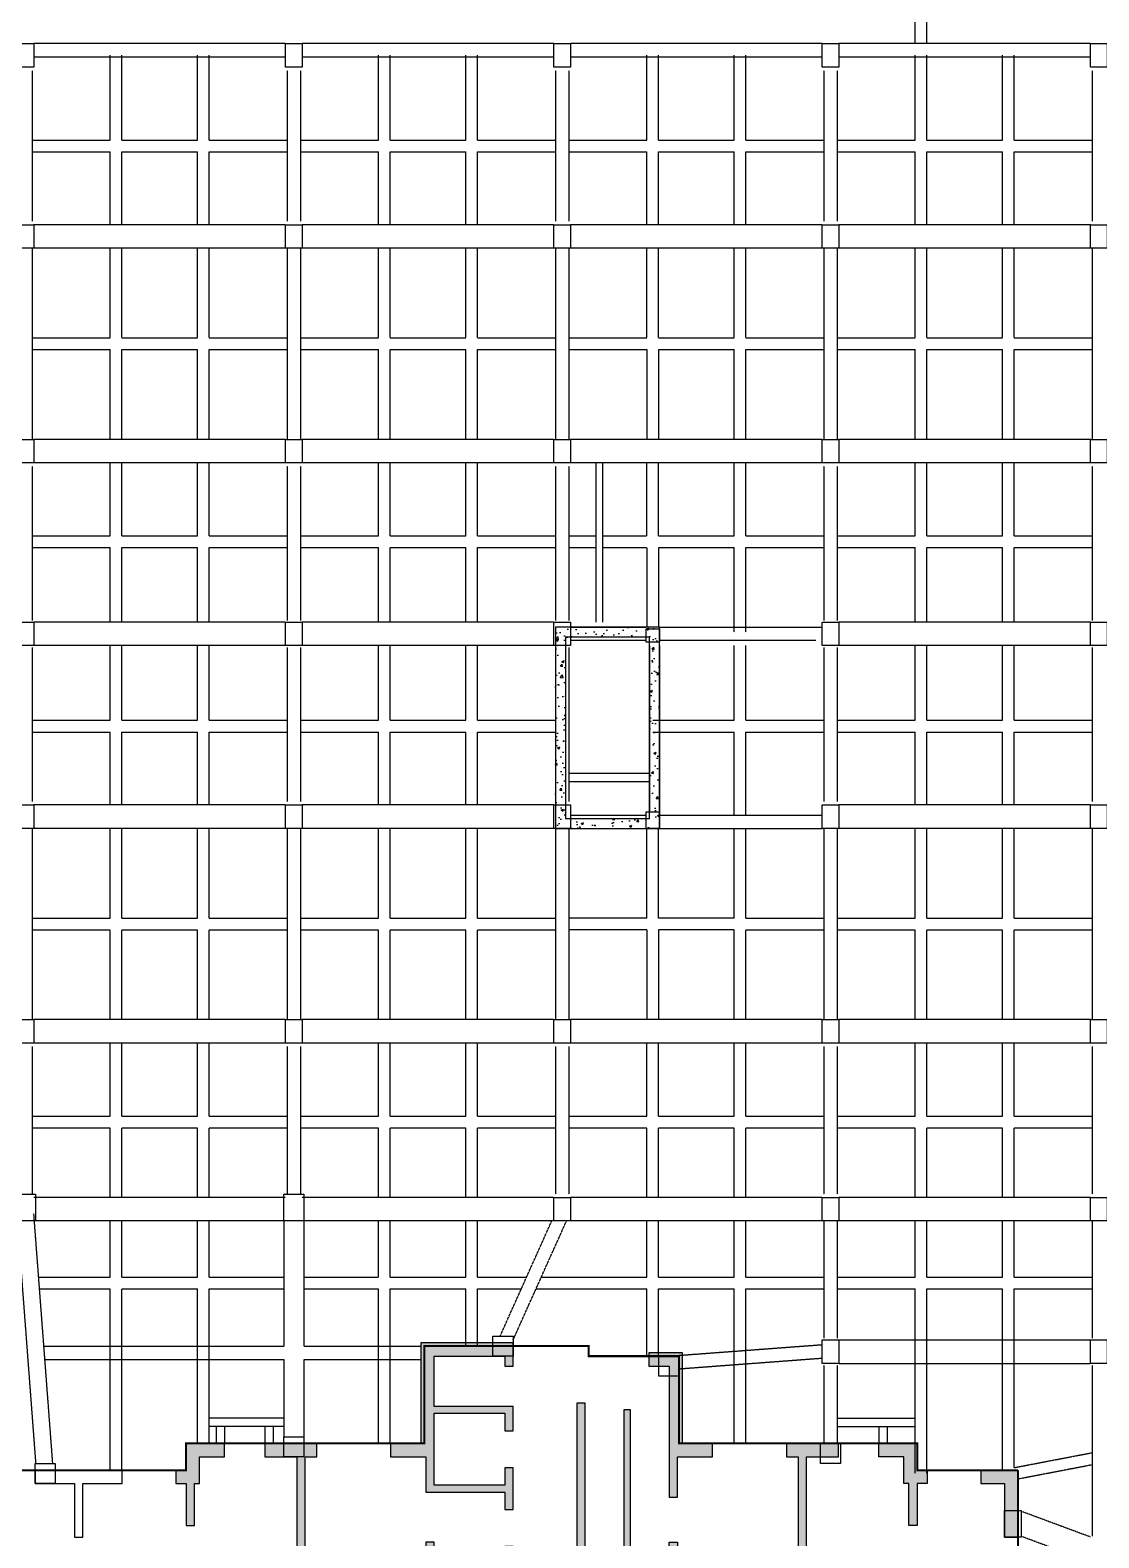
# Model space of a CAD drawing. Extents: x -1348811 to 123514, y -640545 to 749356.
# Drawn here: x -404672 to -372811, y -173609 to -128659 of the extents above; entities that cross this region are included whole.
import ezdxf

# ---------------------------------------------------------------- set-up
doc = ezdxf.new("R2010")
doc.units = 0
doc.header["$LTSCALE"] = 10
doc.header["$MEASUREMENT"] = 0
doc.linetypes.add('DASHED2', pattern=[0.375, 0.25, -0.125])
doc.linetypes.add('常规', pattern=[20, 10, 0, 10])
for name, color, linetype in [('BEAM', 4, 'DASHED2'), ('BEAM_SE', 144, 'DASHED2'), ('COLU', 1, 'CONTINUOUS'), ('cx', 60, 'CONTINUOUS'), ('dxsqt', 1, 'CONTINUOUS'), ('jlq', 1, 'CONTINUOUS'), ('PUB_HATCH', 9, 'CONTINUOUS'), ('WALL_HATCH', 9, 'CONTINUOUS')]:
    doc.layers.add(name, color=color, linetype=linetype)
doc.layers.add('RD-Line', color=2, linetype='常规', lineweight=0)

# ---------------------------------------------------------------- blocks, each defined once
blk = doc.blocks.new('D-JG--1F')
at = {"layer": 'PUB_HATCH'}
h = blk.add_hatch(color=256, dxfattribs=at)
h.paths.add_polyline_path([(21450, -10000), (19050, -10000), (19050, -10400), (18800, -10400), (18800, -9750), (21450, -9750)])
h.paths.add_polyline_path([(30950, -400), (30950, 300), (28200, 300), (28200, -2700), (27300, -2700), (27300, -3100), (28350, -3100), (28350, -4150), (30700, -4150), (30700, -4675), (30950, -4675), (30950, -3425), (30700, -3425), (30700, -3950), (28600, -3950), (28600, -1800), (30700, -1800), (30700, -2325), (30950, -2325), (30950, -1600), (28600, -1600), (28600, -100), (30700, -100), (30700, -400)])
h.paths.add_polyline_path([(35600, -7600), (35600, -7400), (34450, -7400), (34450, -7600), (32900, -7600), (32900, -7400), (34250, -7400), (34250, -7200), (35600, -7200), (35600, -5650), (35850, -5650), (35850, -7350), (37600, -7350), (37600, -7600)])
h.paths.add_polyline_path([(24750, -3100), (25100, -3100), (25100, -2700), (23550, -2700), (23550, -3100), (24500, -3100), (24500, -5850), (24750, -5850)])
h.paths.add_polyline_path([(39100, -2700), (39100, -3100), (39450, -3100), (39450, -5850), (39700, -5850), (39700, -3100), (40650, -3100), (40650, -2700)])
h.paths.add_polyline_path([(37650, -8850), (37650, -10000), (37400, -10000), (37400, -9100), (34750, -9100), (34750, -9500), (34500, -9500), (34500, -9100), (32900, -9100), (32900, -8850)])
h.paths.add_polyline_path([(42750, -7350), (46000, -7350), (46000, -8250), (45600, -8250), (45600, -7600), (43000, -7600), (43000, -8000), (42750, -8000)])
h.paths.add_polyline_path([(19800, -14100), (19050, -14100), (19050, -12850), (18800, -12850), (18800, -14500), (19800, -14500)])
h.paths.add_polyline_path([(22625, -14100), (23000, -14100), (23000, -14500), (21600, -14500), (21600, -14100), (22375, -14100), (22375, -12200), (22625, -12200)])
h.paths.add_polyline_path([(26800, -14500), (26200, -14500), (26200, -14100), (26550, -14100), (26550, -11900), (26800, -11900)])
h.paths.add_polyline_path([(22625, -11000), (22375, -11000), (22375, -8850), (22625, -8850)])
h.paths.add_polyline_path([(29100, -17100), (29100, -17500), (28100, -17500), (28100, -15750), (28500, -15750), (28500, -17100)])
h.paths.add_polyline_path([(32300, -17100), (31900, -17100), (31900, -15750), (31650, -15750), (31650, -17100), (30900, -17100), (30900, -17500), (32300, -17500)])
h.paths.add_polyline_path([(35800, -17500), (35100, -17500), (35100, -17100), (35400, -17100), (35400, -13350), (34500, -13350), (34500, -13100), (35800, -13100)])
h.paths.add_polyline_path([(28100, -14500), (28500, -14500), (28500, -13350), (30750, -13350), (30750, -13100), (28100, -13100)])
h.paths.add_polyline_path([(26800, -10000), (26800, -9100), (30800, -9100), (30800, -8850), (26550, -8850), (26550, -10000)])
h.paths.add_polyline_path([(28350, -5650), (28350, -7350), (26600, -7350), (26600, -7600), (28600, -7600), (28600, -6500), (30950, -6500), (30950, -6500), (30950, -5775), (30700, -5775), (30700, -6300), (28600, -6300), (28600, -5650)])
h.paths.add_polyline_path([(33100, -1500), (32850, -1500), (32850, -6400), (33100, -6400)])
h.paths.add_polyline_path([(35600, -400), (35600, -4300), (35850, -4300), (35850, -3100), (36900, -3100), (36900, -2700), (36000, -2700), (36000, 0), (35000, 0), (35000, -400)])
h.paths.add_polyline_path([(38000, -14100), (37650, -14100), (37650, -12200), (37400, -12200), (37400, -14500), (38000, -14500)])
h.paths.add_polyline_path([(41575, -8850), (41575, -11000), (41825, -11000), (41825, -8850)])
h.paths.add_polyline_path([(42600, -14100), (42600, -14500), (41200, -14500), (41200, -14100), (41575, -14100), (41575, -12200), (41825, -12200), (41825, -14100)])
h.paths.add_polyline_path([(45000, -14100), (45000, -12850), (45400, -12850), (45400, -14500), (44400, -14500), (44400, -14100)])
h.paths.add_polyline_path([(45600, -9150), (45600, -9600), (45000, -9600), (45000, -10000), (45000, -10000), (45000, -11450), (45400, -11450), (45400, -10000), (46000, -10000), (46000, -9150)])
h.paths.add_polyline_path([(45600, -3900), (45600, -5500), (46000, -5500), (46000, -3500), (44900, -3500), (44900, -3900)])
h.paths.add_polyline_path([(34250, -1700), (34250, -5860), (34450, -5860), (34450, -1700)])
h.paths.add_polyline_path([(34250, -1700), (34250, -5860), (34450, -5860), (34450, -1700)])
h.paths.add_polyline_path([(14550, -7350), (21450, -7350), (21450, -8000), (21200, -8000), (21200, -7600), (18125, -7600), (18125, -10000), (17875, -10000), (17875, -7600), (14800, -7600), (14800, -8000), (14550, -8000)])
h.paths.add_polyline_path([(14550, -10000), (16950, -10000), (16950, -10400), (17200, -10400), (17200, -9750), (14550, -9750)])
h.paths.add_polyline_path([(5050, -400), (5050, 300), (7800, 300), (7800, -2700), (8700, -2700), (8700, -3100), (7650, -3100), (7650, -4150), (5300, -4150), (5300, -4675), (5050, -4675), (5050, -3425), (5300, -3425), (5300, -3950), (7400, -3950), (7400, -1800), (5300, -1800), (5300, -2325), (5050, -2325), (5050, -1600), (7400, -1600), (7400, -100), (5300, -100), (5300, -400)])
h.paths.add_polyline_path([(400, -7600), (400, -7400), (1550, -7400), (1550, -7600), (3100, -7600), (3100, -7400), (1750, -7400), (1750, -7200), (400, -7200), (400, -5650), (150, -5650), (150, -7350), (-1600, -7350), (-1600, -7600)])
h.paths.add_polyline_path([(11250, -3100), (10900, -3100), (10900, -2700), (12450, -2700), (12450, -3100), (11500, -3100), (11500, -5850), (11250, -5850)])
h.paths.add_polyline_path([(-3100, -2700), (-3100, -3100), (-3450, -3100), (-3450, -5850), (-3700, -5850), (-3700, -3100), (-4650, -3100), (-4650, -2700)])
h.paths.add_polyline_path([(-1650, -8850), (-1650, -10000), (-1400, -10000), (-1400, -9100), (1250, -9100), (1250, -9500), (1500, -9500), (1500, -9100), (3100, -9100), (3100, -8850)])
h.paths.add_polyline_path([(-6750, -7350), (-10000, -7350), (-10000, -8250), (-9600, -8250), (-9600, -7600), (-7000, -7600), (-7000, -8000), (-6750, -8000)])
h.paths.add_polyline_path([(16200, -14100), (16950, -14100), (16950, -12850), (17200, -12850), (17200, -14500), (16200, -14500)])
h.paths.add_polyline_path([(13375, -14100), (13000, -14100), (13000, -14500), (14400, -14500), (14400, -14100), (13625, -14100), (13625, -12200), (13375, -12200)])
h.paths.add_polyline_path([(9200, -14500), (9800, -14500), (9800, -14100), (9450, -14100), (9450, -11900), (9200, -11900)])
h.paths.add_polyline_path([(13375, -11000), (13625, -11000), (13625, -8850), (13375, -8850)])
h.paths.add_polyline_path([(6900, -17100), (6900, -17500), (7900, -17500), (7900, -15750), (7500, -15750), (7500, -17100)])
h.paths.add_polyline_path([(3700, -17100), (4100, -17100), (4100, -15750), (4350, -15750), (4350, -17100), (5100, -17100), (5100, -17500), (3700, -17500)])
h.paths.add_polyline_path([(200, -17500), (900, -17500), (900, -17100), (600, -17100), (600, -13350), (1500, -13350), (1500, -13100), (200, -13100)])
h.paths.add_polyline_path([(7900, -14500), (7500, -14500), (7500, -13350), (5250, -13350), (5250, -13100), (7900, -13100)])
h.paths.add_polyline_path([(9200, -10000), (9200, -9100), (5200, -9100), (5200, -8850), (9450, -8850), (9450, -10000)])
h.paths.add_polyline_path([(7650, -5650), (7650, -7350), (9400, -7350), (9400, -7600), (7400, -7600), (7400, -6500), (5050, -6500), (5050, -6500), (5050, -5775), (5300, -5775), (5300, -6300), (7400, -6300), (7400, -5650)])
h.paths.add_polyline_path([(2900, -1500), (3150, -1500), (3150, -6400), (2900, -6400)])
h.paths.add_polyline_path([(400, -400), (400, -4300), (150, -4300), (150, -3100), (-900, -3100), (-900, -2700), (0, -2700), (0, 0), (1000, 0), (1000, -400)])
h.paths.add_polyline_path([(-2000, -14100), (-1650, -14100), (-1650, -12200), (-1400, -12200), (-1400, -14500), (-2000, -14500)])
h.paths.add_polyline_path([(-5575, -8850), (-5575, -11000), (-5825, -11000), (-5825, -8850)])
h.paths.add_polyline_path([(-6600, -14100), (-6600, -14500), (-5200, -14500), (-5200, -14100), (-5575, -14100), (-5575, -12200), (-5825, -12200), (-5825, -14100)])
h.paths.add_polyline_path([(-9000, -14100), (-9000, -12850), (-9400, -12850), (-9400, -14500), (-8400, -14500), (-8400, -14100)])
h.paths.add_polyline_path([(-9600, -9150), (-9600, -9600), (-9000, -9600), (-9000, -10000), (-9000, -10000), (-9000, -11450), (-9400, -11450), (-9400, -10000), (-10000, -10000), (-10000, -9150)])
h.paths.add_polyline_path([(-9600, -3900), (-9600, -5500), (-10000, -5500), (-10000, -3500), (-8900, -3500), (-8900, -3900)])
h.paths.add_polyline_path([(1750, -1700), (1750, -5860), (1550, -5860), (1550, -1700)])
h.paths.add_polyline_path([(1750, -1700), (1750, -5860), (1550, -5860), (1550, -1700)])
edge = h.paths.add_edge_path(flags=17)
edge.add_line((17875, -5500), (18125, -5500))
edge.add_line((18125, -5500), (18125, -3900))
edge.add_line((18125, -3900), (19300, -3900))
edge.add_line((19300, -3900), (19300, -3500))
edge.add_line((19300, -3500), (16700, -3500))
edge.add_line((16700, -3500), (16700, -3900))
edge.add_line((16700, -3900), (17875, -3900))
edge.add_line((17875, -3900), (17875, -5500))
edge.add_line((17875, -5500), (18125, -5500))
h.paths.add_polyline_path([(17875, -5500), (18125, -5500), (18125, -3900), (19300, -3900), (19300, -3500), (16700, -3500), (16700, -3900), (17875, -3900)], flags=17)
edge = h.paths.add_edge_path()
edge.add_line((21600, -3100), (22350, -3100))
edge.add_line((22350, -3100), (22350, -2700))
edge.add_line((22350, -2700), (21200, -2700))
edge.add_line((21200, -2700), (21200, -3500))
edge.add_line((21200, -3500), (20900, -3500))
edge.add_line((20900, -3500), (20900, -3900))
edge.add_line((20900, -3900), (21200, -3900))
edge.add_line((21200, -3900), (21200, -5150))
edge.add_line((21200, -5150), (21450, -5150))
edge.add_line((21450, -5150), (21450, -3900))
edge.add_line((21450, -3900), (21600, -3900))
edge.add_line((21600, -3900), (21600, -3100))
edge.add_line((42600, -3100), (41850, -3100))
edge.add_line((41850, -3100), (41850, -2700))
edge.add_line((41850, -2700), (43000, -2700))
edge.add_line((43000, -2700), (43000, -3500))
edge.add_line((43000, -3500), (43300, -3500))
edge.add_line((43300, -3500), (43300, -3900))
edge.add_line((43300, -3900), (43000, -3900))
edge.add_line((43000, -3900), (43000, -5150))
edge.add_line((43000, -5150), (42750, -5150))
edge.add_line((42750, -5150), (42750, -3900))
edge.add_line((42750, -3900), (42600, -3900))
edge.add_line((42600, -3900), (42600, -3100))
edge.add_line((14400, -3100), (13650, -3100))
edge.add_line((13650, -3100), (13650, -2700))
edge.add_line((13650, -2700), (14800, -2700))
edge.add_line((14800, -2700), (14800, -3500))
edge.add_line((14800, -3500), (15100, -3500))
edge.add_line((15100, -3500), (15100, -3900))
edge.add_line((15100, -3900), (14800, -3900))
edge.add_line((14800, -3900), (14800, -5150))
edge.add_line((14800, -5150), (14550, -5150))
edge.add_line((14550, -5150), (14550, -3900))
edge.add_line((14550, -3900), (14400, -3900))
edge.add_line((14400, -3900), (14400, -3100))
edge.add_line((-6600, -3100), (-5850, -3100))
edge.add_line((-5850, -3100), (-5850, -2700))
edge.add_line((-5850, -2700), (-7000, -2700))
edge.add_line((-7000, -2700), (-7000, -3500))
edge.add_line((-7000, -3500), (-7300, -3500))
edge.add_line((-7300, -3500), (-7300, -3900))
edge.add_line((-7300, -3900), (-7000, -3900))
edge.add_line((-7000, -3900), (-7000, -5150))
edge.add_line((-7000, -5150), (-6750, -5150))
edge.add_line((-6750, -5150), (-6750, -3900))
edge.add_line((-6750, -3900), (-6600, -3900))
edge.add_line((-6600, -3900), (-6600, -3100))
for points in [[(1750, -1700), (1550, -1700), (1550, -5860), (1750, -5860)], [(34450, -1700), (34250, -1700), (34250, -5860), (34450, -5860)], [(-5850, -3100), (-5850, -2700), (-7000, -2700), (-7000, -3500), (-7300, -3500), (-7300, -3900), (-7000, -3900), (-7000, -5150), (-6750, -5150), (-6750, -3900), (-6600, -3900), (-6600, -3100)], [(14400, -3900), (14550, -3900), (14550, -5150), (14800, -5150), (14800, -3900), (15100, -3900), (15100, -3500), (14800, -3500), (14800, -2700), (13650, -2700), (13650, -3100), (14400, -3100)], [(22350, -3100), (22350, -2700), (21200, -2700), (21200, -3500), (20900, -3500), (20900, -3900), (21200, -3900), (21200, -5150), (21450, -5150), (21450, -3900), (21600, -3900), (21600, -3100)], [(42600, -3900), (42750, -3900), (42750, -5150), (43000, -5150), (43000, -3900), (43300, -3900), (43300, -3500), (43000, -3500), (43000, -2700), (41850, -2700), (41850, -3100), (42600, -3100)]]:
    blk.add_hatch(color=256, dxfattribs=at).paths.add_polyline_path(points)
at = {"layer": 'dxsqt'}
for points in [[(400, -400), (400, -4300), (150, -4300), (150, -3100), (-900, -3100), (-900, -2700), (0, -2700), (0, 0), (1000, 0), (1000, -400), (400, -400)], [(5050, -400), (5050, 300), (7800, 300), (7800, -2700), (8700, -2700), (8700, -3100), (7650, -3100), (7650, -4150), (5300, -4150), (5300, -4675), (5050, -4675), (5050, -3425), (5300, -3425), (5300, -3950), (7400, -3950), (7400, -1800), (5300, -1800), (5300, -2325), (5050, -2325), (5050, -1600), (7400, -1600), (7400, -100), (5300, -100), (5300, -400), (5050, -400)], [(30950, -400), (30950, 300), (28200, 300), (28200, -2700), (27300, -2700), (27300, -3100), (28350, -3100), (28350, -4150), (30700, -4150), (30700, -4675), (30950, -4675), (30950, -3425), (30700, -3425), (30700, -3950), (28600, -3950), (28600, -1800), (30700, -1800), (30700, -2325), (30950, -2325), (30950, -1600), (28600, -1600), (28600, -100), (30700, -100), (30700, -400), (30950, -400)], [(35600, -400), (35600, -4300), (35850, -4300), (35850, -3100), (36900, -3100), (36900, -2700), (36000, -2700), (36000, 0), (35000, 0), (35000, -400), (35600, -400)], [(-6600, -3100), (-5850, -3100), (-5850, -2700), (-7000, -2700), (-7000, -3500), (-7300, -3500), (-7300, -3900), (-7000, -3900), (-7000, -5150), (-6750, -5150), (-6750, -3900), (-6600, -3900), (-6600, -3100)], [(-3100, -2700), (-3100, -3100), (-3450, -3100), (-3450, -5850), (-3700, -5850), (-3700, -3100), (-4650, -3100), (-4650, -2700), (-3100, -2700)], [(11250, -3100), (10900, -3100), (10900, -2700), (12450, -2700), (12450, -3100), (11500, -3100), (11500, -5850), (11250, -5850), (11250, -3100)], [(14400, -3100), (13650, -3100), (13650, -2700), (14800, -2700), (14800, -3500), (15100, -3500), (15100, -3900), (14800, -3900), (14800, -5150), (14550, -5150), (14550, -3900), (14400, -3900), (14400, -3100)], [(21600, -3100), (22350, -3100), (22350, -2700), (21200, -2700), (21200, -3500), (20900, -3500), (20900, -3900), (21200, -3900), (21200, -5150), (21450, -5150), (21450, -3900), (21600, -3900), (21600, -3100)], [(24750, -3100), (25100, -3100), (25100, -2700), (23550, -2700), (23550, -3100), (24500, -3100), (24500, -5850), (24750, -5850), (24750, -3100)], [(39100, -2700), (39100, -3100), (39450, -3100), (39450, -5850), (39700, -5850), (39700, -3100), (40650, -3100), (40650, -2700), (39100, -2700)], [(42600, -3100), (41850, -3100), (41850, -2700), (43000, -2700), (43000, -3500), (43300, -3500), (43300, -3900), (43000, -3900), (43000, -5150), (42750, -5150), (42750, -3900), (42600, -3900), (42600, -3100)], [(-9600, -3900), (-9600, -5500), (-10000, -5500), (-10000, -3500), (-8900, -3500), (-8900, -3900), (-9600, -3900)], [(17875, -5500), (18125, -5500), (18125, -3900), (19300, -3900), (19300, -3500), (16700, -3500), (16700, -3900), (17875, -3900), (17875, -5500), (18125, -5500)], [(45600, -3900), (45600, -5500), (46000, -5500), (46000, -3500), (44900, -3500), (44900, -3900), (45600, -3900)], [(7650, -5650), (7650, -7350), (9400, -7350), (9400, -7600), (7400, -7600), (7400, -6500), (5050, -6500), (5050, -6500), (5050, -6500), (5050, -5775), (5300, -5775), (5300, -6300), (7400, -6300), (7400, -5650), (7650, -5650)], [(28350, -5650), (28350, -7350), (26600, -7350), (26600, -7600), (28600, -7600), (28600, -6500), (30950, -6500), (30950, -6500), (30950, -6500), (30950, -5775), (30700, -5775), (30700, -6300), (28600, -6300), (28600, -5650), (28350, -5650)], [(-6750, -7350), (-10000, -7350), (-10000, -8250), (-9600, -8250), (-9600, -7600), (-7000, -7600), (-7000, -8000), (-6750, -8000), (-6750, -7350)], [(14550, -7350), (21450, -7350), (21450, -8000), (21200, -8000), (21200, -7600), (18125, -7600), (18125, -10000), (17875, -10000), (17875, -7600), (14800, -7600), (14800, -8000), (14550, -8000), (14550, -7350)], [(42750, -7350), (46000, -7350), (46000, -8250), (45600, -8250), (45600, -7600), (43000, -7600), (43000, -8000), (42750, -8000), (42750, -7350)], [(-1650, -8850), (-1650, -10000), (-1400, -10000), (-1400, -9100), (1250, -9100), (1250, -9500), (1500, -9500), (1500, -9100), (3100, -9100), (3100, -8850), (-1650, -8850)], [(37650, -8850), (37650, -10000), (37400, -10000), (37400, -9100), (34750, -9100), (34750, -9500), (34500, -9500), (34500, -9100), (32900, -9100), (32900, -8850), (37650, -8850)], [(-9600, -9150), (-9600, -9600), (-9000, -9600), (-9000, -10000), (-9000, -10000), (-9000, -11450), (-9400, -11450), (-9400, -10000), (-10000, -10000), (-10000, -9150), (-9600, -9150)], [(45600, -9150), (45600, -9600), (45000, -9600), (45000, -10000), (45000, -10000), (45000, -11450), (45400, -11450), (45400, -10000), (46000, -10000), (46000, -9150), (45600, -9150)], [(9200, -14500), (9800, -14500), (9800, -14100), (9450, -14100), (9450, -11900), (9200, -11900), (9200, -14500)], [(26800, -14500), (26200, -14500), (26200, -14100), (26550, -14100), (26550, -11900), (26800, -11900), (26800, -14500)], [(-6600, -14100), (-6600, -14500), (-5200, -14500), (-5200, -14100), (-5575, -14100), (-5575, -12200), (-5825, -12200), (-5825, -14100), (-6600, -14100)], [(13375, -14100), (13000, -14100), (13000, -14500), (14400, -14500), (14400, -14100), (13625, -14100), (13625, -12200), (13375, -12200), (13375, -14100)], [(22625, -14100), (23000, -14100), (23000, -14500), (21600, -14500), (21600, -14100), (22375, -14100), (22375, -12200), (22625, -12200), (22625, -14100)], [(42600, -14100), (42600, -14500), (41200, -14500), (41200, -14100), (41575, -14100), (41575, -12200), (41825, -12200), (41825, -14100), (42600, -14100)], [(-9000, -14100), (-9000, -12850), (-9400, -12850), (-9400, -14500), (-8400, -14500), (-8400, -14100), (-9000, -14100)], [(16200, -14100), (16950, -14100), (16950, -12850), (17200, -12850), (17200, -14500), (16200, -14500), (16200, -14100)], [(19800, -14100), (19050, -14100), (19050, -12850), (18800, -12850), (18800, -14500), (19800, -14500), (19800, -14100)], [(45000, -14100), (45000, -12850), (45400, -12850), (45400, -14500), (44400, -14500), (44400, -14100), (45000, -14100)], [(200, -17500), (900, -17500), (900, -17100), (600, -17100), (600, -13350), (1500, -13350), (1500, -13100), (200, -13100), (200, -17500)], [(7900, -14500), (7500, -14500), (7500, -13350), (5250, -13350), (5250, -13100), (7900, -13100), (7900, -14500)], [(28100, -14500), (28500, -14500), (28500, -13350), (30750, -13350), (30750, -13100), (28100, -13100), (28100, -14500)], [(35800, -17500), (35100, -17500), (35100, -17100), (35400, -17100), (35400, -13350), (34500, -13350), (34500, -13100), (35800, -13100), (35800, -17500)], [(3700, -17100), (4100, -17100), (4100, -15750), (4350, -15750), (4350, -17100), (5100, -17100), (5100, -17500), (3700, -17500), (3700, -17100)], [(6900, -17100), (6900, -17500), (7900, -17500), (7900, -15750), (7500, -15750), (7500, -17100), (6900, -17100)], [(29100, -17100), (29100, -17500), (28100, -17500), (28100, -15750), (28500, -15750), (28500, -17100), (29100, -17100)], [(32300, -17100), (31900, -17100), (31900, -15750), (31650, -15750), (31650, -17100), (30900, -17100), (30900, -17500), (32300, -17500), (32300, -17100)]]:
    blk.add_lwpolyline(points, dxfattribs=at)
for points in [[(1750, -1700), (1750, -5860), (1550, -5860), (1550, -1700)], [(1750, -1700), (1750, -5860), (1550, -5860), (1550, -1700)], [(2900, -1500), (3150, -1500), (3150, -6400), (2900, -6400)], [(33100, -1500), (32850, -1500), (32850, -6400), (33100, -6400)], [(34250, -1700), (34250, -5860), (34450, -5860), (34450, -1700)], [(34250, -1700), (34250, -5860), (34450, -5860), (34450, -1700)], [(400, -7600), (400, -7400), (1550, -7400), (1550, -7600), (3100, -7600), (3100, -7400), (1750, -7400), (1750, -7200), (400, -7200), (400, -5650), (150, -5650), (150, -7350), (-1600, -7350), (-1600, -7600)], [(35600, -7600), (35600, -7400), (34450, -7400), (34450, -7600), (32900, -7600), (32900, -7400), (34250, -7400), (34250, -7200), (35600, -7200), (35600, -5650), (35850, -5650), (35850, -7350), (37600, -7350), (37600, -7600)], [(-5575, -8850), (-5575, -11000), (-5825, -11000), (-5825, -8850)], [(9200, -10000), (9200, -9100), (5200, -9100), (5200, -8850), (9450, -8850), (9450, -10000)], [(13375, -11000), (13625, -11000), (13625, -8850), (13375, -8850)], [(22625, -11000), (22375, -11000), (22375, -8850), (22625, -8850)], [(26800, -10000), (26800, -9100), (30800, -9100), (30800, -8850), (26550, -8850), (26550, -10000)], [(41575, -8850), (41575, -11000), (41825, -11000), (41825, -8850)], [(14550, -10000), (16950, -10000), (16950, -10400), (17200, -10400), (17200, -9750), (14550, -9750)], [(21450, -10000), (19050, -10000), (19050, -10400), (18800, -10400), (18800, -9750), (21450, -9750)], [(-2000, -14100), (-1650, -14100), (-1650, -12200), (-1400, -12200), (-1400, -14500), (-2000, -14500)], [(38000, -14100), (37650, -14100), (37650, -12200), (37400, -12200), (37400, -14500), (38000, -14500)]]:
    blk.add_lwpolyline(points, close=True, dxfattribs=at)
blk = doc.blocks.new('A$C6F315E46')
at = {"layer": 'WALL_HATCH'}
h = blk.add_hatch(dxfattribs=at)
h.set_pattern_fill('AR-CONC', color=256, scale=100, style=0)
h.set_pattern_definition([(50, (348699.9, 69814.5), (717.2602, -62.7521), [75, -825]), (355, (348699.9, 69814.5), (-138.7513, 752.1921), [60, -660]), (100.4514, (348759.65, 69809.3), (578.5094, 689.4395), [63.7402, -701.1421]), (46.1842, (348699.9, 70014.5), (1067.241, -165.519), [112.5, -1237.5]), (96.6356, (348788.8, 70000.7), (934.6627, 974.118), [95.6103, -1051.713]), (351.1842, (348699.9, 70014.5), (934.662, 974.1186), [90, -990]), (21, (348799.9, 69964.5), (596.90705, -402.6189), [75, -825]), (326, (348799.9, 69964.5), (243.3153, 725.15), [60, -660]), (71.4514, (348849.6, 69930.96), (840.2226, 322.5305), [63.7402, -701.1421]), (37.5, (348699.88, 69814.5), (12.15986, 332.89385), [0, -652, 0, -670, 0, -662.5]), (7.5, (348699.88, 69814.5), (263.06954, 394.4117), [0, -382, 0, -637, 0, -252.5]), (327.5, (348476.88, 69814.5), (533.82244, -22.55487), [0, -250, 0, -780, 0, -1035]), (317.5, (348376.9, 69814.5), (583.18617, 100.105), [0, -325, 0, -518, 0, -735])])
h.paths.add_polyline_path([(-21300, 75833), (-24400, 75833), (-24400, 69833), (-21300, 69833)])
h.paths.add_polyline_path([(-21600, 70133), (-24100, 70133), (-24100, 75533), (-21600, 75533)], flags=16)
at = {"layer": 'BEAM'}
for p, q in [((-40000, 92433), (-40000, 87933)), ((-32400, 92433), (-32400, 87933)), ((-32000, 92433), (-32000, 87933)), ((-24400, 92433), (-24400, 87933)), ((-24000, 92433), (-24000, 87933)), ((-16400, 92433), (-16400, 87933)), ((-16000, 92433), (-16000, 87933)), ((-8400, 92433), (-8400, 87933)), ((-32450, 87833), (-39950, 87833)), ((-24450, 87833), (-31950, 87833)), ((-16450, 87833), (-23950, 87833)), ((-8450, 87833), (-15950, 87833)), ((-40000, 87133), (-40000, 81433)), ((-32450, 87133), (-39950, 87133)), ((-32400, 87133), (-32400, 81433)), ((-32000, 87133), (-32000, 81433)), ((-24450, 87133), (-31950, 87133)), ((-24400, 87133), (-24400, 81433)), ((-24000, 87133), (-24000, 81433)), ((-16450, 87133), (-23950, 87133)), ((-16400, 87133), (-16400, 81433)), ((-16000, 87133), (-16000, 81433)), ((-8450, 87133), (-15950, 87133)), ((-8400, 87133), (-8400, 81433)), ((-32450, 81433), (-39950, 81433)), ((-24450, 81433), (-31950, 81433)), ((-16450, 81433), (-23950, 81433)), ((-8450, 81433), (-15950, 81433)), ((-40000, 80633), (-40000, 76033)), ((-32450, 80733), (-39950, 80733)), ((-32400, 80633), (-32400, 76033)), ((-32000, 80633), (-32000, 76033)), ((-24450, 80733), (-31950, 80733)), ((-24400, 80633), (-24400, 76033)), ((-24000, 80633), (-24000, 76033)), ((-16450, 80733), (-23950, 80733)), ((-23200, 80733), (-23200, 75983)), ((-23000, 80733), (-23000, 75983)), ((-16400, 80633), (-16400, 76033)), ((-16000, 80633), (-16000, 76033)), ((-8450, 80733), (-15950, 80733)), ((-8400, 80633), (-8400, 76033)), ((-32450, 75983), (-39950, 75983)), ((-24450, 75983), (-31950, 75983)), ((-8450, 75983), (-15950, 75983)), ((-23950, 75833), (-21700, 75833)), ((-21300, 75833), (-16450, 75833)), ((-40000, 75233), (-40000, 70633)), ((-32450, 75283), (-39950, 75283)), ((-32400, 75233), (-32400, 70633)), ((-32000, 75233), (-32000, 70633)), ((-24450, 75283), (-31950, 75283)), ((-24400, 75233), (-24400, 70633)), ((-24000, 75233), (-24000, 70633)), ((-21700, 75433), (-23950, 75433)), ((-21600, 75283), (-21600, 70333)), ((-16641, 75433), (-21300, 75433)), ((-21300, 75283), (-21300, 70333)), ((-16400, 75233), (-16400, 70633)), ((-16000, 75233), (-16000, 70633)), ((-8450, 75283), (-15950, 75283)), ((-8400, 75233), (-8400, 70633)), ((-24000, 71483), (-21600, 71483)), ((-24000, 71233), (-21600, 71233)), ((-32450, 70533), (-39950, 70533)), ((-24450, 70533), (-31950, 70533)), ((-23950, 70233), (-21700, 70233)), ((-21300, 70233), (-16450, 70233)), ((-8450, 70533), (-15950, 70533)), ((-40000, 69833), (-40000, 64133)), ((-32450, 69833), (-39950, 69833)), ((-32400, 69833), (-32400, 64133)), ((-32000, 69833), (-32000, 64133)), ((-24450, 69833), (-31950, 69833)), ((-24400, 69833), (-24400, 64133)), ((-24000, 69833), (-24000, 64133)), ((-23950, 69833), (-21700, 69833)), ((-21300, 69833), (-16450, 69833)), ((-16400, 69833), (-16400, 64133)), ((-16000, 69833), (-16000, 64133)), ((-8450, 69833), (-15950, 69833)), ((-8400, 69833), (-8400, 64133)), ((-32450, 64133), (-39950, 64133)), ((-24450, 64133), (-31950, 64133)), ((-16450, 64133), (-23950, 64133)), ((-8450, 64133), (-15950, 64133)), ((-32450, 63433), (-39950, 63433)), ((-24450, 63433), (-31950, 63433)), ((-16450, 63433), (-23950, 63433)), ((-8450, 63433), (-15950, 63433)), ((-40000, 63333), (-40000, 58933)), ((-32400, 63333), (-32400, 58933)), ((-32000, 63333), (-32000, 58933)), ((-24400, 63333), (-24400, 58933)), ((-24000, 63333), (-24000, 58933)), ((-16400, 63333), (-16400, 58933)), ((-16000, 63333), (-16000, 58933)), ((-8400, 63333), (-8400, 58933)), ((-32450, 58833), (-39950, 58833)), ((-24450, 58833), (-31950, 58833)), ((-16450, 58833), (-23950, 58833)), ((-8450, 58833), (-15950, 58833)), ((-39887, 50900), (-40449, 58315)), ((-39386, 50900), (-39951, 58352)), ((-32450, 58133), (-39950, 58133)), ((-32500, 58133), (-32500, 54400)), ((-24450, 58133), (-31950, 58133)), ((-31900, 58133), (-31900, 54400)), ((-26048, 54700), (-24509, 58133)), ((-25664, 54580), (-24070, 58133)), ((-16450, 58133), (-23950, 58133)), ((-16400, 58133), (-16400, 54633)), ((-16000, 58133), (-16000, 54633)), ((-8450, 58133), (-15950, 58133)), ((-8400, 58133), (-8400, 54633)), ((-39651, 54400), (-32500, 54400)), ((-31900, 54400), (-28414, 54400)), ((-16465, 54433), (-20910, 54100)), ((-15950, 54583), (-8450, 54583)), ((-39621, 54000), (-32500, 54000)), ((-32500, 54000), (-32500, 51700)), ((-31900, 54000), (-31900, 51700)), ((-31900, 54000), (-28414, 54000)), ((-16450, 54033), (-20714, 53714)), ((-16400, 53833), (-16400, 51500)), ((-16000, 53833), (-16000, 51500)), ((-15950, 53883), (-8450, 53883)), ((-8400, 53833), (-8400, 48733)), ((-8450, 48707), (-10514, 49473)), ((-8450, 47960), (-10514, 48727))]:
    blk.add_line(p, q, dxfattribs=at)
at = {"layer": 'BEAM_SE'}
for p, q in [((-13675, 93233), (-13675, 94033)), ((-13325, 93233), (-13325, 94033)), ((-37675, 90358), (-37675, 92883)), ((-37325, 90358), (-37325, 92883)), ((-35075, 90358), (-35075, 92883)), ((-34725, 90358), (-34725, 92883)), ((-29675, 90358), (-29675, 92883)), ((-29325, 90358), (-29325, 92883)), ((-27075, 90358), (-27075, 92883)), ((-26725, 90358), (-26725, 92883)), ((-21675, 90358), (-21675, 92883)), ((-21325, 90358), (-21325, 92883)), ((-19075, 90358), (-19075, 92883)), ((-18725, 90358), (-18725, 92883)), ((-13675, 90358), (-13675, 92883)), ((-13325, 90358), (-13325, 92883)), ((-11075, 90358), (-11075, 92883)), ((-10725, 90358), (-10725, 92883)), ((-40000, 90358), (-37675, 90358)), ((-37325, 90358), (-35075, 90358)), ((-34725, 90358), (-32400, 90358)), ((-32000, 90358), (-29675, 90358)), ((-29325, 90358), (-27075, 90358)), ((-26725, 90358), (-24400, 90358)), ((-24000, 90358), (-21675, 90358)), ((-21325, 90358), (-19075, 90358)), ((-18725, 90358), (-16400, 90358)), ((-16000, 90358), (-13675, 90358)), ((-13325, 90358), (-11075, 90358)), ((-10725, 90358), (-8400, 90358)), ((-40000, 90008), (-37675, 90008)), ((-37675, 87833), (-37675, 90008)), ((-37325, 90008), (-35075, 90008)), ((-37325, 87833), (-37325, 90008)), ((-35075, 87833), (-35075, 90008)), ((-34725, 90008), (-32400, 90008)), ((-34725, 87833), (-34725, 90008)), ((-32000, 90008), (-29675, 90008)), ((-29675, 87833), (-29675, 90008)), ((-29325, 90008), (-27075, 90008)), ((-29325, 87833), (-29325, 90008)), ((-27075, 87833), (-27075, 90008)), ((-26725, 90008), (-24400, 90008)), ((-26725, 87833), (-26725, 90008)), ((-24000, 90008), (-21675, 90008)), ((-21675, 87833), (-21675, 90008)), ((-21325, 90008), (-19075, 90008)), ((-21325, 87833), (-21325, 90008)), ((-19075, 87833), (-19075, 90008)), ((-18725, 90008), (-16400, 90008)), ((-18725, 87833), (-18725, 90008)), ((-16000, 90008), (-13675, 90008)), ((-13675, 87833), (-13675, 90008)), ((-13325, 87833), (-13325, 90008)), ((-13325, 90008), (-11075, 90008)), ((-11075, 87833), (-11075, 90008)), ((-10725, 90008), (-8400, 90008)), ((-10725, 87833), (-10725, 90008)), ((-37675, 84458), (-37675, 87133)), ((-37325, 84458), (-37325, 87133)), ((-35075, 84458), (-35075, 87133)), ((-34725, 84458), (-34725, 87133)), ((-29675, 84458), (-29675, 87133)), ((-29325, 84458), (-29325, 87133)), ((-27075, 84458), (-27075, 87133)), ((-26725, 84458), (-26725, 87133)), ((-21675, 84458), (-21675, 87133)), ((-21325, 84458), (-21325, 87133)), ((-19075, 84458), (-19075, 87133)), ((-18725, 84458), (-18725, 87133)), ((-13675, 84458), (-13675, 87133)), ((-13325, 84458), (-13325, 87133)), ((-11075, 84458), (-11075, 87133)), ((-10725, 84458), (-10725, 87133)), ((-40000, 84458), (-37675, 84458)), ((-40000, 84108), (-37675, 84108)), ((-37675, 81433), (-37675, 84108)), ((-37325, 84458), (-35075, 84458)), ((-37325, 84108), (-35075, 84108)), ((-37325, 81433), (-37325, 84108)), ((-35075, 81433), (-35075, 84108)), ((-34725, 84458), (-32400, 84458)), ((-34725, 84108), (-32400, 84108)), ((-34725, 81433), (-34725, 84108)), ((-32000, 84458), (-29675, 84458)), ((-32000, 84108), (-29675, 84108)), ((-29675, 81433), (-29675, 84108)), ((-29325, 84458), (-27075, 84458)), ((-29325, 84108), (-27075, 84108)), ((-29325, 81433), (-29325, 84108)), ((-27075, 81433), (-27075, 84108)), ((-26725, 84458), (-24400, 84458)), ((-26725, 84108), (-24400, 84108)), ((-26725, 81433), (-26725, 84108)), ((-24000, 84458), (-21675, 84458)), ((-24000, 84108), (-21675, 84108)), ((-21675, 84108), (-21675, 81433)), ((-21325, 84458), (-19075, 84458)), ((-21325, 84108), (-19075, 84108)), ((-21325, 84108), (-21325, 81433)), ((-19075, 81433), (-19075, 84108)), ((-18725, 84458), (-16400, 84458)), ((-18725, 84108), (-16400, 84108)), ((-18725, 81433), (-18725, 84108)), ((-16000, 84458), (-13675, 84458)), ((-16000, 84108), (-13675, 84108)), ((-13675, 81433), (-13675, 84108)), ((-13325, 84458), (-11075, 84458)), ((-13325, 81433), (-13325, 84108)), ((-13325, 84108), (-11075, 84108)), ((-11075, 81433), (-11075, 84108)), ((-10725, 84458), (-8400, 84458)), ((-10725, 84108), (-8400, 84108)), ((-10725, 81433), (-10725, 84108)), ((-37675, 78558), (-37675, 80733)), ((-37325, 78558), (-37325, 80733)), ((-35075, 78558), (-35075, 80733)), ((-34725, 78558), (-34725, 80733)), ((-29675, 78558), (-29675, 80733)), ((-29325, 78558), (-29325, 80733)), ((-27075, 78558), (-27075, 80733)), ((-26725, 78558), (-26725, 80733)), ((-21675, 78558), (-21675, 80733)), ((-21325, 78558), (-21325, 80733)), ((-19075, 78558), (-19075, 80733)), ((-18725, 78558), (-18725, 80733)), ((-13675, 78558), (-13675, 80733)), ((-13325, 78558), (-13325, 80733)), ((-11075, 78558), (-11075, 80733)), ((-10725, 78558), (-10725, 80733)), ((-40000, 78558), (-37675, 78558)), ((-37325, 78558), (-35075, 78558)), ((-34725, 78558), (-32400, 78558)), ((-32000, 78558), (-29675, 78558)), ((-29325, 78558), (-27075, 78558)), ((-26725, 78558), (-24400, 78558)), ((-24000, 78558), (-23200, 78558)), ((-23000, 78558), (-21675, 78558)), ((-21325, 78558), (-19075, 78558)), ((-18725, 78558), (-16400, 78558)), ((-16000, 78558), (-13675, 78558)), ((-13325, 78558), (-11075, 78558)), ((-10725, 78558), (-8400, 78558)), ((-40000, 78208), (-37675, 78208)), ((-37675, 75983), (-37675, 78208)), ((-37325, 78208), (-35075, 78208)), ((-37325, 75983), (-37325, 78208)), ((-35075, 75983), (-35075, 78208)), ((-34725, 78208), (-32400, 78208)), ((-34725, 75983), (-34725, 78208)), ((-32000, 78208), (-29675, 78208)), ((-29675, 75983), (-29675, 78208)), ((-29325, 78208), (-27075, 78208)), ((-29325, 75983), (-29325, 78208)), ((-27075, 75983), (-27075, 78208)), ((-26725, 78208), (-24400, 78208)), ((-26725, 75983), (-26725, 78208)), ((-24000, 78208), (-23200, 78208)), ((-23000, 78208), (-21675, 78208)), ((-21675, 78208), (-21675, 75833)), ((-21325, 78208), (-19075, 78208)), ((-21325, 78208), (-21325, 75833)), ((-19075, 75683), (-19075, 78208)), ((-18725, 78208), (-16400, 78208)), ((-18725, 75683), (-18725, 78208)), ((-16000, 78208), (-13675, 78208)), ((-13675, 75983), (-13675, 78208)), ((-13325, 78208), (-11075, 78208)), ((-13325, 75983), (-13325, 78208)), ((-11075, 75983), (-11075, 78208)), ((-10725, 78208), (-8400, 78208)), ((-10725, 75983), (-10725, 78208)), ((-37675, 73058), (-37675, 75283)), ((-37325, 73058), (-37325, 75283)), ((-35075, 73058), (-35075, 75283)), ((-34725, 73058), (-34725, 75283)), ((-29675, 73058), (-29675, 75283)), ((-29325, 73058), (-29325, 75283)), ((-27075, 73058), (-27075, 75283)), ((-26725, 73058), (-26725, 75283)), ((-19075, 73058), (-19075, 75283)), ((-18725, 73058), (-18725, 75283)), ((-13675, 73058), (-13675, 75283)), ((-13325, 73058), (-13325, 75283)), ((-11075, 73058), (-11075, 75283)), ((-10725, 73058), (-10725, 75283)), ((-40000, 73058), (-37675, 73058)), ((-37325, 73058), (-35075, 73058)), ((-34725, 73058), (-32400, 73058)), ((-32000, 73058), (-29675, 73058)), ((-29325, 73058), (-27075, 73058)), ((-26725, 73058), (-24400, 73058)), ((-21500, 73058), (-19075, 73058)), ((-18725, 73058), (-16400, 73058)), ((-16000, 73058), (-13675, 73058)), ((-13325, 73058), (-11075, 73058)), ((-10725, 73058), (-8400, 73058)), ((-40000, 72708), (-37675, 72708)), ((-37675, 70533), (-37675, 72708)), ((-37325, 72708), (-35075, 72708)), ((-37325, 70533), (-37325, 72708)), ((-35075, 70533), (-35075, 72708)), ((-34725, 72708), (-32400, 72708)), ((-34725, 70533), (-34725, 72708)), ((-32000, 72708), (-29675, 72708)), ((-29675, 70533), (-29675, 72708)), ((-29325, 72708), (-27075, 72708)), ((-29325, 70533), (-29325, 72708)), ((-27075, 70533), (-27075, 72708)), ((-26725, 72708), (-24400, 72708)), ((-26725, 70533), (-26725, 72708)), ((-21500, 72708), (-19075, 72708)), ((-19075, 70233), (-19075, 72708)), ((-18725, 72708), (-16400, 72708)), ((-18725, 70233), (-18725, 72708)), ((-16000, 72708), (-13675, 72708)), ((-13675, 70533), (-13675, 72708)), ((-13325, 72708), (-11075, 72708)), ((-13325, 70533), (-13325, 72708)), ((-11075, 70533), (-11075, 72708)), ((-10725, 72708), (-8400, 72708)), ((-10725, 70533), (-10725, 72708)), ((-37675, 67158), (-37675, 69833)), ((-37325, 67158), (-37325, 69833)), ((-35075, 67158), (-35075, 69833)), ((-34725, 67158), (-34725, 69833)), ((-29675, 67158), (-29675, 69833)), ((-29325, 67158), (-29325, 69833)), ((-27075, 67158), (-27075, 69833)), ((-26725, 67158), (-26725, 69833)), ((-21675, 67158), (-21675, 69833)), ((-21325, 67158), (-21325, 69833)), ((-19075, 67158), (-19075, 69833)), ((-18725, 67158), (-18725, 69833)), ((-13675, 67158), (-13675, 69833)), ((-13325, 67158), (-13325, 69833)), ((-11075, 67158), (-11075, 69833)), ((-10725, 67158), (-10725, 69833)), ((-40000, 67158), (-37675, 67158)), ((-37325, 67158), (-35075, 67158)), ((-34725, 67158), (-32400, 67158)), ((-32000, 67158), (-29675, 67158)), ((-29325, 67158), (-27075, 67158)), ((-26725, 67158), (-24400, 67158)), ((-21675, 67158), (-24000, 67158)), ((-19075, 67158), (-21325, 67158)), ((-18725, 67158), (-16400, 67158)), ((-16000, 67158), (-13675, 67158)), ((-13325, 67158), (-11075, 67158)), ((-10725, 67158), (-8400, 67158)), ((-40000, 66808), (-37675, 66808)), ((-37675, 64133), (-37675, 66808)), ((-37325, 66808), (-35075, 66808)), ((-37325, 64133), (-37325, 66808)), ((-35075, 64133), (-35075, 66808)), ((-34725, 66808), (-32400, 66808)), ((-34725, 64133), (-34725, 66808)), ((-32000, 66808), (-29675, 66808)), ((-29675, 64133), (-29675, 66808)), ((-29325, 66808), (-27075, 66808)), ((-29325, 64133), (-29325, 66808)), ((-27075, 64133), (-27075, 66808)), ((-26725, 66808), (-24400, 66808)), ((-26725, 64133), (-26725, 66808)), ((-21675, 66808), (-24000, 66808)), ((-21675, 66808), (-21675, 64133)), ((-21325, 66808), (-21325, 64133)), ((-19075, 66808), (-21325, 66808)), ((-19075, 64133), (-19075, 66808)), ((-18725, 66808), (-16400, 66808)), ((-18725, 64133), (-18725, 66808)), ((-16000, 66808), (-13675, 66808)), ((-13675, 64133), (-13675, 66808)), ((-13325, 66808), (-11075, 66808)), ((-13325, 64133), (-13325, 66808)), ((-11075, 64133), (-11075, 66808)), ((-10725, 66808), (-8400, 66808)), ((-10725, 64133), (-10725, 66808)), ((-37675, 61258), (-37675, 63433)), ((-37325, 61258), (-37325, 63433)), ((-35075, 61258), (-35075, 63433)), ((-34725, 61258), (-34725, 63433)), ((-29675, 61258), (-29675, 63433)), ((-29325, 61258), (-29325, 63433)), ((-27075, 61258), (-27075, 63433)), ((-26725, 61258), (-26725, 63433)), ((-21675, 61258), (-21675, 63433)), ((-21325, 61258), (-21325, 63433)), ((-19075, 61258), (-19075, 63433)), ((-18725, 61258), (-18725, 63433)), ((-13675, 61258), (-13675, 63433)), ((-13325, 61258), (-13325, 63433)), ((-11075, 61258), (-11075, 63433)), ((-10725, 61258), (-10725, 63433)), ((-40000, 61258), (-37675, 61258)), ((-37325, 61258), (-35075, 61258)), ((-34725, 61258), (-32400, 61258)), ((-32000, 61258), (-29675, 61258)), ((-29325, 61258), (-27075, 61258)), ((-26725, 61258), (-24400, 61258)), ((-24000, 61258), (-21675, 61258)), ((-21325, 61258), (-19075, 61258)), ((-18725, 61258), (-16400, 61258)), ((-16000, 61258), (-13675, 61258)), ((-13325, 61258), (-11075, 61258)), ((-10725, 61258), (-8400, 61258)), ((-40000, 60908), (-37675, 60908)), ((-37675, 58833), (-37675, 60908)), ((-37325, 60908), (-35075, 60908)), ((-37325, 58833), (-37325, 60908)), ((-35075, 58833), (-35075, 60908)), ((-34725, 60908), (-32400, 60908)), ((-34725, 58833), (-34725, 60908)), ((-32000, 60908), (-29675, 60908)), ((-29675, 58833), (-29675, 60908)), ((-29325, 60908), (-27075, 60908)), ((-29325, 58833), (-29325, 60908)), ((-27075, 58833), (-27075, 60908)), ((-26725, 60908), (-24400, 60908)), ((-26725, 58833), (-26725, 60908)), ((-24000, 60908), (-21675, 60908)), ((-21675, 58833), (-21675, 60908)), ((-21325, 60908), (-19075, 60908)), ((-21325, 58833), (-21325, 60908)), ((-19075, 58833), (-19075, 60908)), ((-18725, 60908), (-16400, 60908)), ((-18725, 58833), (-18725, 60908)), ((-16000, 60908), (-13675, 60908)), ((-13675, 58833), (-13675, 60908)), ((-13325, 60908), (-11075, 60908)), ((-13325, 58833), (-13325, 60908)), ((-11075, 58833), (-11075, 60908)), ((-10725, 60908), (-8400, 60908)), ((-10725, 58833), (-10725, 60908)), ((-37675, 56458), (-37675, 58133)), ((-37325, 56458), (-37325, 58133)), ((-35075, 56458), (-35075, 58133)), ((-34725, 56458), (-34725, 58133)), ((-29675, 56458), (-29675, 58133)), ((-29325, 56458), (-29325, 58133)), ((-27075, 56458), (-27075, 58133)), ((-26725, 56458), (-26725, 58133)), ((-21675, 56458), (-21675, 58133)), ((-21325, 56458), (-21325, 58133)), ((-19075, 56458), (-19075, 58133)), ((-18725, 56458), (-18725, 58133)), ((-13675, 56458), (-13675, 58133)), ((-13325, 56458), (-13325, 58133)), ((-11075, 56458), (-11075, 58133)), ((-10725, 56458), (-10725, 58133)), ((-39807, 56458), (-37675, 56458)), ((-37325, 56458), (-35075, 56458)), ((-34725, 56458), (-32500, 56458)), ((-31900, 56458), (-29675, 56458)), ((-29325, 56458), (-27075, 56458)), ((-26725, 56458), (-25260, 56458)), ((-24822, 56458), (-21675, 56458)), ((-21325, 56458), (-19075, 56458)), ((-18725, 56458), (-16400, 56458)), ((-16000, 56458), (-13675, 56458)), ((-13325, 56458), (-11075, 56458)), ((-10725, 56458), (-8400, 56458)), ((-39781, 56108), (-37675, 56108)), ((-37675, 50700), (-37675, 56108)), ((-37325, 56108), (-35075, 56108)), ((-37325, 50700), (-37325, 56108)), ((-35075, 51500), (-35075, 56108)), ((-34725, 56108), (-32500, 56108)), ((-34725, 51500), (-34725, 56108)), ((-31900, 56108), (-29675, 56108)), ((-29675, 51500), (-29675, 56108)), ((-29325, 56108), (-27075, 56108)), ((-29325, 51500), (-29325, 56108)), ((-27075, 54400), (-27075, 56108)), ((-26725, 56108), (-25417, 56108)), ((-26725, 54400), (-26725, 56108)), ((-24978, 56108), (-21675, 56108)), ((-21675, 54100), (-21675, 56108)), ((-21325, 56108), (-19075, 56108)), ((-21325, 54100), (-21325, 56108)), ((-19075, 51500), (-19075, 56108)), ((-18725, 56108), (-16400, 56108)), ((-18725, 51500), (-18725, 56108)), ((-16000, 56108), (-13675, 56108)), ((-13675, 50600), (-13675, 56108)), ((-13325, 56108), (-11075, 56108)), ((-13325, 50600), (-13325, 56108)), ((-11075, 50700), (-11075, 56108)), ((-10725, 56108), (-8400, 56108)), ((-10725, 50777), (-10725, 56108)), ((-32500, 52250), (-34725, 52250)), ((-16000, 52250), (-13675, 52250)), ((-32500, 52000), (-34725, 52000)), ((-34514, 52000), (-34514, 51500)), ((-34264, 52000), (-34264, 51500)), ((-33064, 52000), (-33064, 51500)), ((-32814, 52000), (-32814, 51500)), ((-16000, 52000), (-13675, 52000)), ((-14764, 52000), (-14764, 51500)), ((-14514, 52000), (-14514, 51500)), ((-10725, 50777), (-8400, 51223)), ((-10614, 50442), (-8400, 50867))]:
    blk.add_line(p, q, dxfattribs=at)
at = {"layer": 'COLU'}
for points in [[(-40450, 93233), (-39950, 93233), (-39950, 92533), (-40450, 92533)], [(-32450, 93233), (-31950, 93233), (-31950, 92533), (-32450, 92533)], [(-24450, 93233), (-23950, 93233), (-23950, 92533), (-24450, 92533)], [(-16450, 93233), (-15950, 93233), (-15950, 92533), (-16450, 92533)], [(-8450, 93233), (-7950, 93233), (-7950, 92533), (-8450, 92533)], [(-40450, 87833), (-39950, 87833), (-39950, 87133), (-40450, 87133)], [(-32450, 87833), (-31950, 87833), (-31950, 87133), (-32450, 87133)], [(-24450, 87833), (-23950, 87833), (-23950, 87133), (-24450, 87133)], [(-16450, 87833), (-15950, 87833), (-15950, 87133), (-16450, 87133)], [(-8450, 87833), (-7950, 87833), (-7950, 87133), (-8450, 87133)], [(-40450, 81433), (-39950, 81433), (-39950, 80733), (-40450, 80733)], [(-32450, 81433), (-31950, 81433), (-31950, 80733), (-32450, 80733)], [(-24450, 81433), (-23950, 81433), (-23950, 80733), (-24450, 80733)], [(-16450, 81433), (-15950, 81433), (-15950, 80733), (-16450, 80733)], [(-8450, 81433), (-7950, 81433), (-7950, 80733), (-8450, 80733)], [(-40450, 75983), (-39950, 75983), (-39950, 75283), (-40450, 75283)], [(-32450, 75983), (-31950, 75983), (-31950, 75283), (-32450, 75283)], [(-24450, 75983), (-23950, 75983), (-23950, 75283), (-24450, 75283)], [(-16450, 75983), (-15950, 75983), (-15950, 75283), (-16450, 75283)], [(-8450, 75983), (-7950, 75983), (-7950, 75283), (-8450, 75283)], [(-21700, 75783), (-21300, 75783), (-21300, 75383), (-21700, 75383)], [(-40450, 70533), (-39950, 70533), (-39950, 69833), (-40450, 69833)], [(-32450, 70533), (-31950, 70533), (-31950, 69833), (-32450, 69833)], [(-24450, 70533), (-23950, 70533), (-23950, 69833), (-24450, 69833)], [(-21700, 70333), (-21300, 70333), (-21300, 69833), (-21700, 69833)], [(-16450, 70533), (-15950, 70533), (-15950, 69833), (-16450, 69833)], [(-8450, 70533), (-7950, 70533), (-7950, 69833), (-8450, 69833)], [(-40450, 64133), (-39950, 64133), (-39950, 63433), (-40450, 63433)], [(-32450, 64133), (-31950, 64133), (-31950, 63433), (-32450, 63433)], [(-24450, 64133), (-23950, 64133), (-23950, 63433), (-24450, 63433)], [(-16450, 64133), (-15950, 64133), (-15950, 63433), (-16450, 63433)], [(-8450, 64133), (-7950, 64133), (-7950, 63433), (-8450, 63433)], [(-40500, 58933), (-39900, 58933), (-39900, 58133), (-40500, 58133)], [(-32500, 58933), (-31900, 58933), (-31900, 58133), (-32500, 58133)], [(-24450, 58833), (-23950, 58833), (-23950, 58133), (-24450, 58133)], [(-16450, 58833), (-15950, 58833), (-15950, 58133), (-16450, 58133)], [(-8450, 58833), (-7950, 58833), (-7950, 58133), (-8450, 58133)], [(-26264, 54700), (-25664, 54700), (-25664, 54100), (-26264, 54100)], [(-16450, 54583), (-15950, 54583), (-15950, 53883), (-16450, 53883)], [(-8450, 54583), (-7950, 54583), (-7950, 53883), (-8450, 53883)], [(-21314, 54100), (-20714, 54100), (-20714, 53500), (-21314, 53500)], [(-32500, 51700), (-31900, 51700), (-31900, 51100), (-32500, 51100)], [(-16500, 51500), (-15900, 51500), (-15900, 50900), (-16500, 50900)], [(-39914, 50900), (-39314, 50900), (-39314, 50300), (-39914, 50300)], [(-11014, 49500), (-10514, 49500), (-10514, 48700), (-11014, 48700)]]:
    blk.add_lwpolyline(points, close=True, dxfattribs=at)
at = {"layer": 'cx', "const_width": 60}
for points in [[(-10614, 50700), (-13614, 50700), (-13614, 51500), (-14464, 51500), (-14464, 51500), (-16264, 51500), (-16264, 51500), (-20714, 51500), (-20714, 54100), (-23414, 54100), (-23414, 54400), (-28314, 54400), (-28314, 51500), (-32764, 51500), (-32764, 51500), (-34564, 51500), (-34564, 51500), (-35414, 51500), (-35414, 50700), (-41814, 50700)], [(-10614, 44200), (-10614, 50700)]]:
    blk.add_lwpolyline(points, dxfattribs=at)
at = {"layer": 'jlq'}
for p, q in [((-32450, 93233), (-39950, 93233)), ((-24450, 93233), (-31950, 93233)), ((-16450, 93233), (-23950, 93233)), ((-8450, 93233), (-15950, 93233)), ((-32450, 92833), (-39950, 92833)), ((-24450, 92833), (-31950, 92833)), ((-16450, 92833), (-23950, 92833)), ((-8450, 92833), (-15950, 92833))]:
    blk.add_line(p, q, dxfattribs=at)
for points in [[(-24400, 69833), (-21300, 69833), (-21300, 75833), (-24400, 75833)], [(-24100, 70133), (-21600, 70133), (-21600, 75533), (-24100, 75533)]]:
    blk.add_lwpolyline(points, close=True, dxfattribs=at)
at = {"layer": 'PUB_HATCH'}
blk.add_blockref('D-JG--1F', (-56614, 54200), dxfattribs=at)

msp = doc.modelspace()

# ---------------------------------------------------------------- block references
at = {"layer": 'RD-Line'}
msp.add_blockref('A$C6F315E46', (-364611.2, -222292.9), dxfattribs=at)

doc.saveas('drawing.dxf')
